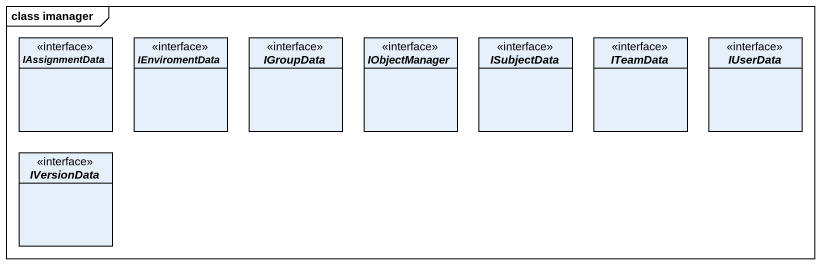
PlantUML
@startuml
mainframe class imanager
hide circle
hide empty members
interface IAssignmentData <<interface>>
interface IEnviromentData <<interface>>
interface IGroupData <<interface>>
interface IObjectManager <<interface>>
interface ISubjectData <<interface>>
interface ITeamData <<interface>>
interface IUserData <<interface>>
interface IVersionData <<interface>>
@enduml
